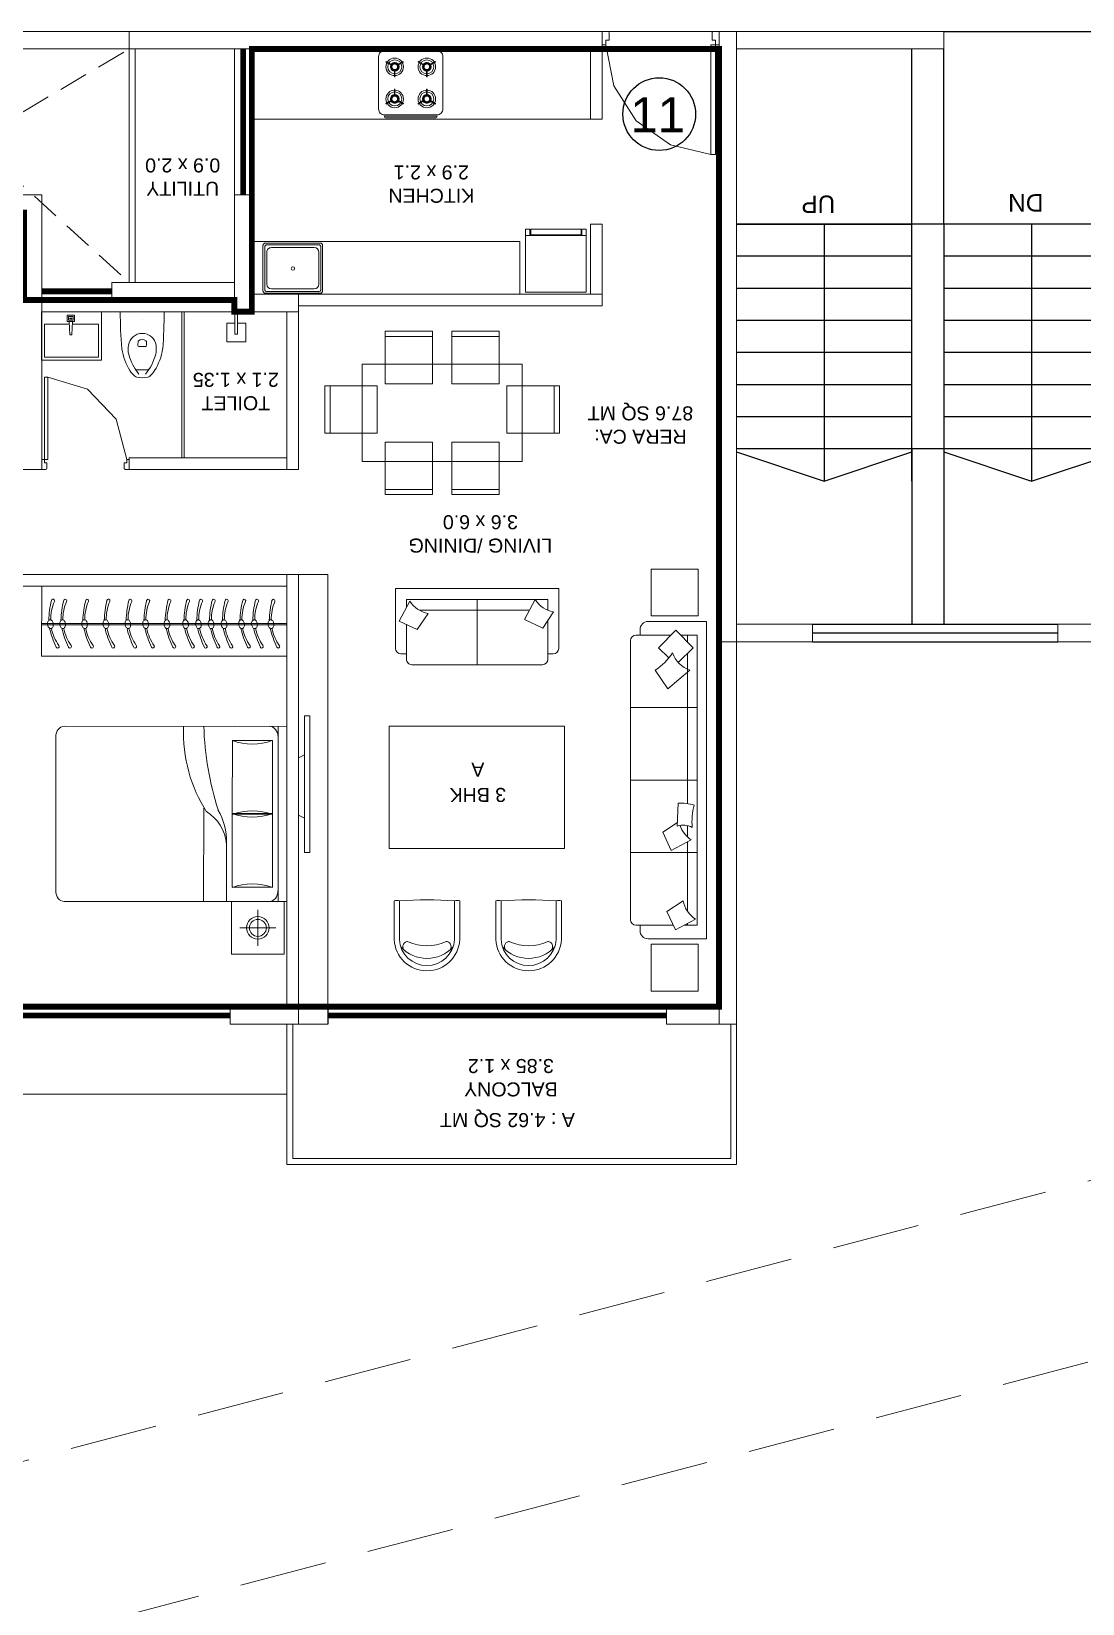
# Model space of a CAD drawing. Header units: inches. Extents: x 27644242 to 29005101, y -955243 to 216979.
# Drawn here: x 28714555 to 28723555, y -43094 to -29634 of the extents above; entities that cross this region are included whole.
import ezdxf

# ---------------------------------------------------------------- set-up
doc = ezdxf.new("R2010")
doc.units = ezdxf.units.IN
doc.header["$MEASUREMENT"] = 0
doc.set_wipeout_variables(frame=1)
for name, pattern in [('01-Xref Col Podium Lvl-1$0$HIDDEN', [0.375, 0.25, -0.125]), ('DASHED2', [0.375, 0.25, -0.125]), ('HIDDEN', [0.375, 0.25, -0.125])]:
    doc.linetypes.add(name, pattern=pattern)
doc.layers.get('Defpoints').update_dxf_attribs({"color": 8})
for name, color, linetype, lineweight in [('AHC-A-DUCT', 14, 'HIDDEN', 5), ('DOOR', 4, 'Continuous', 0), ('DOORS', 1, 'Continuous', 9), ('ELEVATION', 40, 'Continuous', 13), ('FURN', 250, 'Continuous', 0), ('RVA Site Boundary', 17, 'Continuous', 15), ('WALL', 7, 'Continuous', 20), ('WINDOW', 162, 'Continuous', 13)]:
    doc.layers.add(name, color=color, linetype=linetype, lineweight=lineweight)
for name, color, linetype in [('KPA Elevation Line 3', 252, 'Continuous'), ('KPA General Plan Line', 1, 'Continuous'), ('KPA Glass', 152, 'Continuous'), ('KPA Stair Line', 253, 'Continuous'), ('KPA Text', 7, 'Continuous'), ('text', 7, 'Continuous')]:
    doc.layers.add(name, color=color, linetype=linetype)
doc.styles.add('AMITS', font='arial.ttf')
doc.styles.get("Standard").update_dxf_attribs({"font": 'swiss.ttf'})

# ---------------------------------------------------------------- blocks, each defined once
blk = doc.blocks.new('A$C6E20521E-flatten-1')
at = {"layer": 'DOORS', "color": 251}
for p, q in [((30, 115), (30, 1054)), ((70, 1054), (30, 1054)), ((70, 115), (70, 1054)), ((30, 115), (0, 115)), ((0, 0), (0, 115)), ((0, 0), (1000, 0)), ((30, 75), (30, 115)), ((30, 115), (70, 115)), ((60, 75), (30, 75)), ((60, 15), (60, 75)), ((940, 15), (940, 75)), ((940, 75), (970, 75)), ((970, 75), (970, 115)), ((970, 115), (1000, 115)), ((1000, 0), (1000, 115)), ((45, 0), (0, 0)), ((955, 0), (1000, 0))]:
    blk.add_line(p, q, dxfattribs=at)
for points in [[(970, 115), (902, 465), (709, 765), (417, 972), (70, 1054)], [(45, 0), (52, 2), (58, 7), (60, 15)], [(940, 15), (944, 4), (955, 0)]]:
    blk.add_lwpolyline(points, dxfattribs=at)
blk = doc.blocks.new('A$C700F438C')
at = {"layer": 'FURN', "color": 8, "extrusion": (-6.65399e-08, 5.27913e-08, 1)}
for p, q in [((0.073, 1.5, 0), (1.83, 1.5, 0)), ((1.98, 1.5, 0), (1.53, 1.5, 0)), ((1.98, 1.5, 0), (1.53, 1.5, 0)), ((1.98, 1.5, 0), (1.53, 1.5, 0)), ((1.904, 1.5, 0), (1.904, 0, 0)), ((0, 0.091, 0), (0, 1.409, 0)), ((1.855, 1.378, 0), (1.512, 1.378, 0)), ((1.512, 1.378, 0), (1.512, 0.747, 0)), ((1.855, 0.747, 0), (1.855, 1.378, 0)), ((1.267, 0.799, 0), (1.267, 0, 0)), ((1.512, 0.122, 0), (1.512, 0.754, 0)), ((1.512, 0.754, 0), (1.855, 0.754, 0)), ((1.512, 0.747, 0), (1.855, 0.747, 0)), ((1.855, 0.754, 0), (1.855, 0.122, 0)), ((1.463, 0.503, 0), (1.463, 0, 0)), ((1.83, 0, 0), (0.074, 0, 0)), ((1.855, 0.122, 0), (1.512, 0.122, 0)), ((1.904, 0, 0), (1.98, 0, 0))]:
    blk.add_line(p, q, dxfattribs=at)
at = {"layer": 'FURN', "linetype": 'Continuous', "lineweight": 0, "extrusion": (-6.65399e-08, 5.27913e-08, 1)}
blk.add_line((1.83, 0, 0), (1.917, 0, 0), dxfattribs=at)
at = {"layer": 'FURN', "color": 8, "extrusion": (6.65399e-08, -5.27913e-08, -1)}
for centre, major_axis, ratio, start_param, end_param in [((0.073, 1.409, 0), (0, -0.0914, 0), 0.803207, 1.570796, 3.141593), ((1.959, 1.454, 0), (0, -1.077, 0), 0.803207, 0.880587, 1.613256), ((3.067, 1.603, 0), (0, -2.243, 0), 0.803207, 1.197175, 1.525138), ((1.83, 1.409, 0), (0, -0.0914, 0), 0.803207, 3.141593, 4.712389), ((1.683, 2.11, 0), (0, -0.762, 0), 0.803207, -0.283794, 0.283794), ((0.669, 0.085, 0), (-0.705, -0.615, 0), 0.604617, 2.952061, 3.536756), ((-0.032, 0.19, 0), (-1.467, -0.494, 0), 0.581007, 3.019706, 3.343381), ((1.684, 0.015, 0), (0, -0.762, 0), 0.803207, 2.857799, 3.425387), ((0.074, 0.091, 0), (0, -0.0914, 0), 0.803207, 0, 1.570796), ((1.83, 0.092, 0), (0, -0.0914, 0), 0.803207, -1.570796, 0)]:
    blk.add_ellipse(centre, major_axis=major_axis, ratio=ratio, start_param=start_param, end_param=end_param, dxfattribs=at)
at = {"layer": 'FURN', "color": 8, "extrusion": (-6.65399e-08, 5.27913e-08, 1)}
for centre, start_param, end_param in [((1.683, 1.485, 0), -0.283794, 0.283794), ((1.684, -0.61, 0), 2.857799, 3.425387)]:
    blk.add_ellipse(centre, major_axis=(0, -0.762, 0), ratio=0.803207, start_param=start_param, end_param=end_param, dxfattribs=at)
blk = doc.blocks.new('BEDROOM')
at = {"layer": 'FURN', "linetype": 'Continuous', "extrusion": (-5.00305e-08, -8.66553e-08, 1)}
for p, q in [((1066, 501, 0), (1066, 193, 0)), ((912, 347, 0), (1220, 347, 0))]:
    blk.add_line(p, q, dxfattribs=at)
at = {"layer": 'FURN', "ltscale": 500}
blk.add_line((1315, 122, 0), (1315, -1378, 0), dxfattribs=at)
at = {"layer": 'FURN', "ltscale": 0.05, "extrusion": (-5.00305e-08, -8.66553e-08, 1), "elevation": 0}
blk.add_lwpolyline([(1291, 122), (841, 122), (841, 572), (1291, 572)], close=True, dxfattribs=at)
at = {"layer": 'FURN', "linetype": 'Continuous', "extrusion": (-5.00305e-08, -8.66553e-08, 1)}
for radius in [97, 72.8]:
    blk.add_circle((1066, 347, 0), radius, dxfattribs=at)
at = {"layer": 'FURN', "extrusion": (-3.01072e-07, 1.30707e-07, 1), "xscale": -1000.000000000015, "yscale": 1000.000000000015, "zscale": 1000.000000000007, "rotation": 180.0236273616612}
blk.add_blockref('A$C700F438C', (-665, 121, 0), dxfattribs=at)
blk = doc.blocks.new('DNDNDNNDDN')
at = {"layer": 'FURN', "extrusion": (9.36485e-09, 6.40542e-09, 1)}
blk.add_line((172, 833, 0), (173, 233, 0), dxfattribs=at)
at = {"layer": 'FURN'}
for p, q in [((2273, 833, 0), (172, 833, 0)), ((2272, 833, 0), (2273, 233, 0)), ((2273, 564, 0), (173, 564, 0)), ((2273, 552, 0), (174, 552, 0)), ((2273, 233, 0), (173, 233, 0))]:
    blk.add_line(p, q, dxfattribs=at)
at = {"layer": 'FURN', "extrusion": (9.36485e-09, 6.40542e-09, 1)}
for points in [[(244, 520, 0.144333), (253, 521, 0.107177), (262, 529, 0.077818), (269, 540, 0.065016), (272, 555, 0.065016), (272, 570, 0.077818), (268, 583, 0.107177), (260, 592, 0.144333), (252, 595, 0.144333), (243, 594, 0.107177), (234, 586, 0.077818), (227, 575, 0.065016), (224, 560, 0.065016), (224, 545, 0.077818), (228, 533, 0.107177), (236, 523, 0.144333)], [(349, 520, 0.144333), (358, 521, 0.107177), (367, 529, 0.077818), (373, 540, 0.065016), (377, 555, 0.065016), (376, 570, 0.077818), (372, 583, 0.107177), (365, 592, 0.144333), (356, 595, 0.144333), (347, 594, 0.107177), (338, 586, 0.077818), (332, 575, 0.065016), (328, 560, 0.065016), (329, 545, 0.077818), (333, 533, 0.107177), (340, 523, 0.144333)], [(537, 520, 0.144333), (546, 522, 0.107177), (555, 529, 0.077818), (561, 540, 0.065016), (565, 555, 0.065016), (564, 570, 0.077818), (560, 583, 0.107177), (553, 592, 0.144333), (544, 596, 0.144333), (535, 594, 0.107177), (526, 586, 0.077818), (520, 575, 0.065016), (516, 560, 0.065016), (517, 545, 0.077818), (521, 533, 0.107177), (528, 523, 0.144333)], [(719, 520, 0.144333), (728, 522, 0.107177), (737, 529, 0.077818), (743, 540, 0.065016), (747, 555, 0.065016), (747, 571, 0.077818), (743, 583, 0.107177), (735, 592, 0.144333), (727, 596, 0.144333), (718, 594, 0.107177), (708, 586, 0.077818), (702, 575, 0.065016), (698, 560, 0.065016), (699, 545, 0.077818), (703, 533, 0.107177), (710, 523, 0.144333)], [(907, 520, 0.144333), (916, 522, 0.107177), (925, 529, 0.077818), (932, 540, 0.065016), (935, 555, 0.065016), (935, 571, 0.077818), (931, 583, 0.107177), (923, 592, 0.144333), (915, 596, 0.144333), (906, 594, 0.107177), (897, 586, 0.077818), (890, 575, 0.065016), (887, 560, 0.065016), (887, 545, 0.077818), (891, 533, 0.107177), (899, 523, 0.144333)], [(1059, 520, 0.144333), (1068, 522, 0.107177), (1078, 529, 0.077818), (1084, 541, 0.065016), (1087, 555, 0.065016), (1087, 571, 0.077818), (1083, 583, 0.107177), (1076, 592, 0.144333), (1067, 596, 0.144333), (1058, 594, 0.107177), (1049, 586, 0.077818), (1042, 575, 0.065016), (1039, 560, 0.065016), (1039, 545, 0.077818), (1043, 533, 0.107177), (1051, 524, 0.144333)], [(1242, 520, 0.144333), (1251, 522, 0.107177), (1260, 529, 0.077818), (1266, 541, 0.065016), (1270, 555, 0.065016), (1269, 571, 0.077818), (1265, 583, 0.107177), (1258, 592, 0.144333), (1249, 596, 0.144333), (1240, 594, 0.107177), (1231, 587, 0.077818), (1225, 575, 0.065016), (1221, 560, 0.065016), (1222, 545, 0.077818), (1226, 533, 0.107177), (1233, 524, 0.144333)], [(1401, 520, 0.144333), (1410, 522, 0.107177), (1419, 530, 0.077818), (1426, 541, 0.065016), (1429, 556, 0.065016), (1429, 571, 0.077818), (1425, 583, 0.107177), (1417, 592, 0.144333), (1409, 596, 0.144333), (1400, 594, 0.107177), (1390, 587, 0.077818), (1384, 575, 0.065016), (1381, 561, 0.065016), (1381, 545, 0.077818), (1385, 533, 0.107177), (1393, 524, 0.144333)], [(1512, 520, 0.144333), (1520, 522, 0.107177), (1530, 530, 0.077818), (1536, 541, 0.065016), (1540, 556, 0.065016), (1539, 571, 0.077818), (1535, 583, 0.107177), (1528, 592, 0.144333), (1519, 596, 0.144333), (1510, 594, 0.107177), (1501, 587, 0.077818), (1495, 575, 0.065016), (1491, 561, 0.065016), (1492, 545, 0.077818), (1496, 533, 0.107177), (1503, 524, 0.144333)], [(1620, 520, 0.144333), (1629, 522, 0.107177), (1639, 530, 0.077818), (1645, 541, 0.065016), (1648, 556, 0.065016), (1648, 571, 0.077818), (1644, 583, 0.107177), (1637, 593, 0.144333), (1628, 596, 0.144333), (1619, 594, 0.107177), (1610, 587, 0.077818), (1603, 576, 0.065016), (1600, 561, 0.065016), (1600, 545, 0.077818), (1604, 533, 0.107177), (1612, 524, 0.144333)], [(1731, 520, 0.144333), (1740, 522, 0.107177), (1749, 530, 0.077818), (1756, 541, 0.065016), (1759, 556, 0.065016), (1759, 571, 0.077818), (1755, 583, 0.107177), (1747, 593, 0.144333), (1739, 596, 0.144333), (1730, 594, 0.107177), (1720, 587, 0.077818), (1714, 576, 0.065016), (1711, 561, 0.065016), (1711, 545, 0.077818), (1715, 533, 0.107177), (1723, 524, 0.144333)], [(1881, 520, 0.144333), (1890, 522, 0.107177), (1899, 530, 0.077818), (1905, 541, 0.065016), (1909, 556, 0.065016), (1909, 571, 0.077818), (1905, 583, 0.107177), (1897, 593, 0.144333), (1889, 596, 0.144333), (1880, 594, 0.107177), (1870, 587, 0.077818), (1864, 576, 0.065016), (1860, 561, 0.065016), (1861, 545, 0.077818), (1865, 533, 0.107177), (1872, 524, 0.144333)], [(1991, 520, 0.144333), (2000, 522, 0.107177), (2010, 530, 0.077818), (2016, 541, 0.065016), (2020, 556, 0.065016), (2019, 571, 0.077818), (2015, 583, 0.107177), (2008, 593, 0.144333), (1999, 596, 0.144333), (1990, 594, 0.107177), (1981, 587, 0.077818), (1975, 576, 0.065016), (1971, 561, 0.065016), (1971, 545, 0.077818), (1975, 533, 0.107177), (1983, 524, 0.144333)], [(2132, 520, 0.144333), (2141, 522, 0.107177), (2151, 530, 0.077818), (2157, 541, 0.065016), (2160, 556, 0.065016), (2160, 571, 0.077818), (2156, 583, 0.107177), (2149, 593, 0.144333), (2140, 596, 0.144333), (2131, 594, 0.107177), (2122, 587, 0.077818), (2115, 576, 0.065016), (2112, 561, 0.065016), (2112, 545, 0.077818), (2116, 533, 0.107177), (2124, 524, 0.144333)]]:
    blk.add_lwpolyline(points, format="xyb", close=True, dxfattribs=at)
for points in [[(234, 525, 0.057952), (257, 354, 1.08017), (282, 363, -0.102886), (250, 520, -0.821198)], [(338, 525, 0.057952), (362, 354, 1.08017), (386, 363, -0.102886), (354, 520, -0.821198)], [(526, 525, 0.057952), (550, 354, 1.08017), (574, 363, -0.102886), (542, 520, -0.821198)], [(709, 525, 0.057952), (732, 354, 1.08017), (757, 363, -0.102886), (725, 520, -0.821198)], [(897, 525, 0.057952), (920, 355, 1.08017), (945, 363, -0.102886), (913, 521, -0.821198)], [(1049, 525, 0.057952), (1072, 355, 1.08017), (1097, 363, -0.102886), (1065, 521, -0.821198)], [(1231, 525, 0.057952), (1254, 355, 1.08017), (1279, 363, -0.102886), (1247, 521, -0.821198)], [(1391, 525, 0.057952), (1414, 355, 1.08017), (1439, 363, -0.102886), (1407, 521, -0.821198)], [(1501, 525, 0.057952), (1524, 355, 1.08017), (1549, 363, -0.102886), (1517, 521, -0.821198)], [(1610, 525, 0.057952), (1633, 355, 1.08017), (1658, 363, -0.102886), (1626, 521, -0.821198)], [(1721, 526, 0.057952), (1744, 355, 1.08017), (1769, 363, -0.102886), (1737, 521, -0.821198)], [(1871, 525, 0.057952), (1894, 355, 1.08017), (1919, 363, -0.102886), (1887, 521, -0.821198)], [(1981, 526, 0.057952), (2004, 355, 1.08017), (2029, 363, -0.102886), (1997, 521, -0.821198)], [(2122, 525, 0.057952), (2145, 355, 1.08017), (2170, 363, -0.102886), (2138, 521, -0.821198)]]:
    blk.add_lwpolyline(points, format="xyb", dxfattribs=at)
for centre, radius, start, end in [((967, 426, 0), 745, 153.8497, 167.1166), ((644, 515, 0), 395, 145.0214, 168.5184), ((310, 749, 0), 13.2, 325.0212, 153.8495), ((1072, 426, 0), 745, 153.8497, 167.1166), ((749, 515, 0), 395, 145.0214, 168.5184), ((415, 749, 0), 13.2, 325.0212, 153.8495), ((1260, 426, 0), 745, 153.8497, 167.1166), ((937, 515, 0), 395, 145.0214, 168.5184), ((603, 749, 0), 13.2, 325.0212, 153.8495), ((1442, 426, 0), 745, 153.8497, 167.1166), ((1119, 515, 0), 395, 145.0214, 168.5184), ((785, 749, 0), 13.2, 325.0212, 153.8495), ((1630, 427, 0), 745, 153.8497, 167.1166), ((1307, 515, 0), 395, 145.0214, 168.5184), ((973, 749, 0), 13.2, 325.0212, 153.8495), ((1783, 427, 0), 745, 153.8497, 167.1166), ((1460, 516, 0), 395, 145.0214, 168.5184), ((1125, 749, 0), 13.2, 325.0212, 153.8495), ((1965, 427, 0), 745, 153.8497, 167.1166), ((1642, 516, 0), 395, 145.0214, 168.5184), ((1308, 749, 0), 13.2, 325.0212, 153.8495), ((2124, 427, 0), 745, 153.8497, 167.1166), ((1801, 516, 0), 395, 145.0214, 168.5184), ((1467, 749, 0), 13.2, 325.0212, 153.8495), ((2235, 427, 0), 745, 153.8497, 167.1166), ((1912, 516, 0), 395, 145.0214, 168.5184), ((1578, 749, 0), 13.2, 325.0212, 153.8495), ((2344, 427, 0), 745, 153.8497, 167.1166), ((2020, 516, 0), 395, 145.0214, 168.5184), ((1686, 750, 0), 13.2, 325.0212, 153.8495), ((2454, 427, 0), 745, 153.8497, 167.1166), ((2131, 516, 0), 395, 145.0214, 168.5184), ((1797, 750, 0), 13.2, 325.0212, 153.8495), ((2604, 427, 0), 745, 153.8497, 167.1166), ((2281, 516, 0), 395, 145.0214, 168.5184), ((1947, 750, 0), 13.2, 325.0212, 153.8495), ((2715, 427, 0), 745, 153.8497, 167.1166), ((2392, 516, 0), 395, 145.0214, 168.5184), ((2057, 750, 0), 13.2, 325.0212, 153.8495), ((2856, 427, 0), 745, 153.8497, 167.1166), ((2532, 516, 0), 395, 145.0214, 168.5184), ((2198, 750, 0), 13.2, 325.0212, 153.8495)]:
    blk.add_arc(centre, radius, start, end, dxfattribs=at)
blk = doc.blocks.new('KITCHEN')
at = {"layer": 'FURN'}
for p, q in [((-135610, 231799, 0), (-135610, 232190, 0)), ((-135120, 232209, 0), (-135591, 232209, 0)), ((-135134, 232195, 0), (-135577, 232195, 0)), ((-135100, 231799, 0), (-135100, 232190, 0)), ((-135596, 231813, 0), (-135596, 232176, 0)), ((-135578, 231857, 0), (-135578, 232132, 0)), ((-135172, 232171, 0), (-135539, 232171, 0)), ((-135133, 232132, 0), (-135133, 231857, 0)), ((-135115, 231813, 0), (-135115, 232176, 0)), ((-135134, 231794, 0), (-135577, 231794, 0)), ((-135172, 231818, 0), (-135539, 231818, 0)), ((-135120, 231779, 0), (-135591, 231779, 0))]:
    blk.add_line(p, q, dxfattribs=at)
blk.add_circle((-135356, 231997, 0), 14.6, dxfattribs=at)
for centre, radius, start, end in [((-135591, 232190, 0), 19.4, 89.9999, 179.9999), ((-135577, 232176, 0), 19.4, 89.9999, 179.9999), ((-135134, 232176, 0), 19.4, 359.9999, 89.9999), ((-135120, 232190, 0), 19.4, 359.9999, 89.9999), ((-135539, 232132, 0), 38.9, 89.9999, 179.9999), ((-135172, 232132, 0), 38.9, 359.9999, 89.9999), ((-135591, 231799, 0), 19.4, 180.0001, 270.0001), ((-135577, 231813, 0), 19.4, 180.0001, 270.0001), ((-135539, 231857, 0), 38.9, 179.9999, 269.9999), ((-135172, 231857, 0), 38.9, 269.9999, 359.9999), ((-135134, 231813, 0), 19.4, 270.0001, 0.0001), ((-135120, 231799, 0), 19.4, 270.0001, 0.0001)]:
    blk.add_arc(centre, radius, start, end, dxfattribs=at)
blk = doc.blocks.new('FRDG')
at = {"layer": 'FURN', "color": 8, "lineweight": 0, "extrusion": (3.3432e-08, -6.87431e-09, 1), "elevation": 0}
for points in [[(9345.998, -728.492), (9346.508, -728.492), (9346.508, -727.946), (9345.998, -727.946)], [(9346.508, -727.946), (9346.566, -727.946), (9346.566, -727.986), (9346.508, -727.986)], [(9346.514, -727.992), (9346.566, -727.992), (9346.566, -728.444), (9346.514, -728.444)], [(9346.508, -728.452), (9346.566, -728.452), (9346.566, -728.492), (9346.508, -728.492)]]:
    blk.add_lwpolyline(points, close=True, dxfattribs=at)
blk = doc.blocks.new('hob')
at = {"layer": 'FURN', "extrusion": (2e-16, 7.34249e-08, 1)}
for p, q in [((-747640, 890447), (-747613, 890399)), ((-747636, 890449), (-747608, 890402)), ((-747280, 890449), (-747308, 890402)), ((-747276, 890447), (-747303, 890399)), ((-747640, 890302), (-747613, 890350)), ((-747636, 890300), (-747608, 890347)), ((-747510, 890377), (-747566, 890377)), ((-747510, 890372), (-747566, 890372)), ((-747405, 890377), (-747350, 890377)), ((-747405, 890372), (-747350, 890372)), ((-747280, 890300), (-747308, 890347)), ((-747276, 890302), (-747303, 890350)), ((-747640, 890172), (-747613, 890124)), ((-747636, 890174), (-747608, 890127)), ((-747280, 890174), (-747308, 890127)), ((-747276, 890172), (-747303, 890124)), ((-747640, 890027), (-747613, 890075)), ((-747636, 890025), (-747608, 890072)), ((-747510, 890102), (-747566, 890102)), ((-747510, 890097), (-747566, 890097)), ((-747405, 890102), (-747350, 890102)), ((-747405, 890097), (-747350, 890097)), ((-747280, 890025), (-747308, 890072)), ((-747276, 890027), (-747303, 890075))]:
    blk.add_line(p, q, dxfattribs=at)
at = {"layer": 'FURN', "extrusion": (2e-16, 7.34249e-08, 1), "elevation": 0}
for points in [[(-747233, 889962), (-747683, 889962, -0.414214), (-747733, 890012), (-747733, 890462, -0.414214), (-747683, 890512), (-747233, 890512, -0.414214), (-747183, 890462), (-747183, 890012, -0.414214)], [(-747173, 890462, -0.414214), (-747158, 890447), (-747158, 890027, -0.414214), (-747173, 890012), (-747173, 890027)]]:
    blk.add_lwpolyline(points, format="xyb", close=True, dxfattribs=at)
at = {"layer": 'FURN', "extrusion": (2e-16, 7.34249e-08, 1), "const_width": 20, "elevation": 0}
for points in [[(-747625, 890375, 1), (-747565, 890375, 1)], [(-747290, 890375, 1), (-747350, 890375, 1)], [(-747625, 890100, -1), (-747565, 890100, -1)], [(-747290, 890100, 1), (-747350, 890100, 1)]]:
    blk.add_lwpolyline(points, format="xyb", close=True, dxfattribs=at)
at = {"layer": 'FURN', "extrusion": (2e-16, 7.34249e-08, 1)}
for centre, radius in [((-747595, 890375, 0), 75), ((-747595, 890375, 0), 60), ((-747595, 890375, 0), 37.5), ((-747320, 890375, 0), 75), ((-747320, 890375, 0), 60), ((-747320, 890375, 0), 37.5), ((-747595, 890100, 0), 75), ((-747595, 890100, 0), 60), ((-747595, 890100, 0), 37.5), ((-747320, 890100, 0), 75), ((-747320, 890100, 0), 60), ((-747320, 890100, 0), 37.5)]:
    blk.add_circle(centre, radius, dxfattribs=at)
for centre, start, end in [((-747595, 890375, 0), 118.3146, 121.6854), ((-747320, 890375, 0), 58.3146, 61.6854), ((-747320, 890375, 0), 58.3146, 61.6854), ((-747595, 890375, 0), 238.3146, 241.6854), ((-747595, 890375, 0), 358.3146, 1.6854), ((-747320, 890375, 0), 178.3146, 181.6854), ((-747320, 890375, 0), 298.3146, 301.6854), ((-747595, 890100, 0), 118.3146, 121.6854), ((-747320, 890100, 0), 58.3146, 61.6854), ((-747320, 890100, 0), 58.3146, 61.6854), ((-747595, 890100, 0), 238.3146, 241.6854), ((-747595, 890100, 0), 358.3146, 1.6854), ((-747320, 890100, 0), 178.3146, 181.6854), ((-747320, 890100, 0), 298.3146, 301.6854)]:
    blk.add_arc(centre, 85, start, end, dxfattribs=at)
blk = doc.blocks.new('DINING TBALE')
at = {"layer": 'FURN'}
for p, q in [((552, 1665, 0), (552, 1710, 0)), ((552, 1710, 0), (957, 1710, 0)), ((552, 1665, 0), (552, 1710, 0)), ((957, 1665, 0), (552, 1665, 0)), ((552, 1665, 0), (552, 1260, 0)), ((957, 1665, 0), (552, 1665, 0)), ((957, 1710, 0), (957, 1665, 0)), ((957, 1260, 0), (957, 1665, 0)), ((1123, 1710, 0), (1123, 1665, 0)), ((1528, 1710, 0), (1123, 1710, 0)), ((1123, 1260, 0), (1123, 1665, 0)), ((1123, 1665, 0), (1528, 1665, 0)), ((1123, 1665, 0), (1528, 1665, 0)), ((1528, 1665, 0), (1528, 1710, 0)), ((1528, 1665, 0), (1528, 1710, 0)), ((1528, 1665, 0), (1528, 1260, 0)), ((1726, 1426, 0), (354, 1426, 0)), ((354, 1426, 0), (354, 594, 0)), ((1726, 1426, 0), (1726, 594, 0)), ((552, 1260, 0), (957, 1260, 0)), ((1528, 1260, 0), (1123, 1260, 0)), ((35, 1184, 0), (80, 1184, 0)), ((35, 779, 0), (35, 1184, 0)), ((485, 1184, 0), (80, 1184, 0)), ((80, 1184, 0), (80, 779, 0)), ((80, 1184, 0), (80, 779, 0)), ((485, 779, 0), (485, 1184, 0)), ((1595, 1184, 0), (2000, 1184, 0)), ((1595, 779, 0), (1595, 1184, 0)), ((2045, 1184, 0), (2000, 1184, 0)), ((2000, 1184, 0), (2000, 779, 0)), ((2000, 1184, 0), (2000, 779, 0)), ((2045, 779, 0), (2045, 1184, 0)), ((80, 779, 0), (35, 779, 0)), ((80, 779, 0), (35, 779, 0)), ((80, 779, 0), (485, 779, 0)), ((552, 761, 0), (957, 761, 0)), ((552, 761, 0), (552, 356, 0)), ((957, 761, 0), (957, 356, 0)), ((1123, 761, 0), (1123, 356, 0)), ((1528, 761, 0), (1123, 761, 0)), ((1528, 761, 0), (1528, 356, 0)), ((2000, 779, 0), (1595, 779, 0)), ((2000, 779, 0), (2045, 779, 0)), ((2000, 779, 0), (2045, 779, 0)), ((354, 594, 0), (1726, 594, 0)), ((552, 356, 0), (552, 311, 0)), ((552, 356, 0), (552, 311, 0)), ((957, 356, 0), (552, 356, 0)), ((957, 356, 0), (552, 356, 0)), ((552, 311, 0), (957, 311, 0)), ((957, 311, 0), (957, 356, 0)), ((1123, 311, 0), (1123, 356, 0)), ((1123, 356, 0), (1528, 356, 0)), ((1123, 356, 0), (1528, 356, 0)), ((1528, 311, 0), (1123, 311, 0)), ((1528, 356, 0), (1528, 311, 0)), ((1528, 356, 0), (1528, 311, 0))]:
    blk.add_line(p, q, dxfattribs=at)
blk = doc.blocks.new('sofa-12')
at = {"color": 0, "linetype": 'ByBlock'}
for p, q in [((0.075, 0.612), (0.125, 0.612)), ((0.125, 0.612), (0.125, 0.65)), ((0.125, 0.612), (0.125, 0.327)), ((0.175, 0.7), (2.742, 0.7)), ((0.792, 0.7), (0.792, 0.087)), ((1.458, 0.7), (1.458, 0.087)), ((2.125, 0.7), (2.125, 0.087)), ((2.792, 0.65), (2.792, 0.612)), ((2.792, 0.612), (2.842, 0.612)), ((2.792, 0.306), (2.792, 0.612)), ((0, 0), (0, 0.537)), ((0.241, 0.442), (0.081, 0.283)), ((0.335, 0.347), (0.241, 0.442)), ((0.618, 0.356), (0.447, 0.473)), ((2.917, 0.537), (2.917, 0)), ((0.447, 0.154), (0.618, 0.356)), ((1.849, 0.268), (1.937, 0.402)), ((1.937, 0.402), (2.105, 0.325)), ((2.105, 0.325), (2.006, 0.141)), ((2.568, 0.214), (2.667, 0.364)), ((2.667, 0.364), (2.834, 0.286)), ((0.081, 0.283), (0.241, 0.124)), ((0.125, 0.24), (0.125, 0.087)), ((0.19, 0.175), (0.125, 0.175)), ((0.241, 0.124), (0.378, 0.261)), ((1.674, 0.175), (0.291, 0.175)), ((1.671, 0.261), (1.882, 0.27)), ((1.98, 0.175), (1.877, 0.175)), ((2.665, 0.175), (2.024, 0.175)), ((2.834, 0.286), (2.736, 0.102)), ((2.792, 0.175), (2.775, 0.175)), ((2.792, 0.087), (2.792, 0.206)), ((2.917, 0), (0, 0)), ((0.125, 0.087), (2.792, 0.087))]:
    blk.add_line(p, q, dxfattribs=at)
for centre, radius, start, end in [((0.075, 0.537), 0.075, 90, 180), ((0.175, 0.65), 0.05, 90, 180), ((2.742, 0.65), 0.05, 0, 90), ((2.842, 0.537), 0.075, 0, 90), ((0.025, 0.736), 0.497, 301.9301, 328.0699), ((0.211, 0.077), 0.248, 18.0785, 71.9215), ((2.044, 0.231), 0.374, 175.4155, 198.0697), ((2.038, 0.215), 0.166, 160.8325, 209.9235), ((1.796, 0.008), 0.249, 32.3301, 71.5057), ((2.526, -0.031), 0.249, 32.3301, 80.157), ((1.845, -0.512), 0.646, 85.599, 104.0402)]:
    blk.add_arc(centre, radius, start, end, dxfattribs=at)
blk = doc.blocks.new('sofa-14')
at = {"color": 0, "linetype": 'ByBlock'}
for p, q in [((0.1, 0.6), (0.05, 0.6)), ((0.1, 0.65), (0.1, 0.292)), ((1.35, 0.7), (0.15, 0.7)), ((0.75, 0.1), (0.75, 0.7)), ((1.4, 0.332), (1.4, 0.65)), ((1.45, 0.6), (1.4, 0.6)), ((0, 0.55), (0, 0)), ((1.5, 0), (1.5, 0.55)), ((0.049, 0.214), (0.147, 0.364)), ((0.147, 0.364), (0.315, 0.286)), ((1.201, 0.228), (1.3, 0.378)), ((1.3, 0.378), (1.468, 0.301)), ((1.468, 0.301), (1.369, 0.116)), ((0.1, 0.199), (0.1, 0.1)), ((0.315, 0.286), (0.216, 0.102)), ((0.268, 0.2), (1.28, 0.2)), ((1.4, 0.1), (1.4, 0.174)), ((0, 0), (1.5, 0)), ((0.1, 0.1), (1.4, 0.1))]:
    blk.add_line(p, q, dxfattribs=at)
for centre, radius, start, end in [((0.05, 0.55), 0.05, 90, 180), ((0.15, 0.65), 0.05, 90, 180), ((1.35, 0.65), 0.05, 360, 90), ((1.45, 0.55), 0.05, 0, 90), ((0.006, -0.031), 0.249, 32.3301, 80.157), ((1.159, -0.017), 0.249, 32.3301, 80.157)]:
    blk.add_arc(centre, radius, start, end, dxfattribs=at)
blk = doc.blocks.new('TVVVV')
at = {"layer": 'FURN', "ltscale": 1000, "elevation": 0}
blk.add_lwpolyline([(-130, 740), (-82, 740), (-82, -429), (-130, -429)], close=True, dxfattribs=at)
for points in [[(-130, 447), (-179, 422)], [(-130, -96), (-179, -71)]]:
    blk.add_lwpolyline(points, dxfattribs=at)
blk = doc.blocks.new('cha-1')
at = {"color": 0, "linetype": 'ByBlock'}
for points in [[(375, 10), (375, 453, 0.950858), (-375, 453), (-375, 10)], [(315, 11), (315, 452, 0.946504), (-315, 452), (-315, 11)]]:
    blk.add_lwpolyline(points, format="xyb", dxfattribs=at)
for centre, radius, start, end in [((0, 263), 405, 42.4573, 137.5427), ((-217, 533), 58.2, 126.2045, 258.1486), ((217, 533), 58.2, 281.8514, 53.7955), ((-224, 501), 25, 258.1486, 294.8492), ((0, 17), 508, 65.1508, 114.8492), ((224, 501), 25, 245.1508, 281.8514), ((-347, 125), 118, 256.2867, 285.6904), ((0, 4466), 4466, 265.9551, 274.0449), ((347, 125), 118, 254.3096, 283.7133)]:
    blk.add_arc(centre, radius, start, end, dxfattribs=at)
blk = doc.blocks.new('A$C3C731254-flat-1')
at = {"layer": 'FURN'}
for p, q in [((-77430, -2820), (-77431, -2802)), ((-77430, -2802), (-77318, -2797)), ((-77430, -2820), (-77318, -2825))]:
    blk.add_line(p, q, dxfattribs=at)
for points in [[(-77233, -3061), (-77648, -3061), (-77648, -2547), (-77233, -2547)], [(-77263, -2843), (-77263, -2778), (-77318, -2778), (-77318, -2843)], [(-77275, -2831), (-77275, -2791), (-77306, -2791), (-77306, -2831)], [(-77287, -2819), (-77287, -2803), (-77293, -2803), (-77293, -2819)]]:
    blk.add_lwpolyline(points, close=True, dxfattribs=at)
blk.add_lwpolyline([(-77339, -2824), (-77339, -3036), (-77623, -3036), (-77623, -2572), (-77339, -2572), (-77339, -2798)], dxfattribs=at)
blk = doc.blocks.new('A$C3D5F2F58')
at = {"color": 0, "linetype": 'ByBlock'}
blk.add_wipeout([(188, 0), (-188, 0), (-185, -125), (-183, -194), (-179, -263), (-176, -302), (-170, -349), (-151, -415), (-144, -433), (-131, -459), (-112, -495), (-106, -504), (-86, -530), (-72, -545), (-64, -553), (-56, -558), (-41, -562), (-23, -564), (3, -565), (30, -563), (47, -561), (56, -558), (74, -543), (101, -511), (135, -451), (158, -392), (171, -340), (179, -260), (185, -136), (187, -46)], dxfattribs=at)
for p, q in [((-188, 0), (188, 0)), ((0, -63), (0, -63)), ((-38, -282), (-36, -255)), ((36, -255), (38, -282)), ((-24, -298), (24, -298)), ((-43, -497), (43, -497))]:
    blk.add_line(p, q, dxfattribs=at)
at = {"color": 0, "linetype": 'ByBlock', "extrusion": (0, 0, -1)}
for centre, major_axis, ratio, start_param, end_param in [((3903, 5), (4088, 164), 0.940247, 3.100232, 3.182953), ((-3903, 5), (-4088, 164), 0.940247, 3.100232, 3.182953), ((0, -305), (84.4, 84.4), 1, 4.07333, 6.922251), ((-27, -256), (6.03, 6.03), 1, 4.01894, 4.852375), ((0, -292), (-38.2, 38.2), 1, 0.139988, 1.430816), ((27, -256), (6.03, 6.03), 1, -0.139979, 0.693472), ((276, -258), (321, 321), 1, 3.353441, 3.79389), ((87, -319), (147, 147), 1, 3.705861, 4.079165), ((326, -246), (-323, 323), 1, 4.816657, 5.23508), ((-24, -284), (10, 10), 1, 2.356198, 4.018929), ((24, -284), (-10, 10), 1, 2.264265, 3.926995), ((-326, -246), (-323, 323), 1, 2.618909, 3.037332), ((-276, -258), (-321, 321), 1, 2.489302, 2.929752), ((-87, -319), (-147, 147), 1, 2.204028, 2.577331), ((119, -350), (193, 193), 1, 3.092098, 3.328462), ((-43, -474), (16.1, 16.1), 1, 2.356198, 3.387836), ((43, -474), (16.1, 16.1), 1, 1.324559, 2.356198), ((-119, -350), (193, 193), 1, 1.383935, 1.620298), ((-41, -527), (24.1, 24.1), 1, 2.528301, 3.092099), ((0, -292), (-193, 193), 1, 3.75489, 4.099099), ((41, -527), (24.1, 24.1), 1, 1.620298, 2.184095)]:
    blk.add_ellipse(centre, major_axis=major_axis, ratio=ratio, start_param=start_param, end_param=end_param, dxfattribs=at)
blk = doc.blocks.new('A$C3E645E75')
at = {"extrusion": (0, 0, -1), "zscale": -0.9999999999999998, "rotation": 179.9999999999989}
blk.add_blockref('A$C3D5F2F58', (0, 0), dxfattribs=at)
blk = doc.blocks.new('A$C3A956F37-flat-1')
at = {"layer": 'FURN'}
blk.add_line((-168, 90), (0, 90), dxfattribs=at)
for points in [[(-97, 67), (-97, 0), (-259, 0), (-259, 161), (-97, 161), (-97, 90)], [(0, 67), (-191, 67), (-191, 90), (-168, 90)]]:
    blk.add_lwpolyline(points, dxfattribs=at)
blk = doc.blocks.new('A$C65A37FE3-flatten-3')
at = {"layer": 'DOOR', "color": 252, "true_color": 0x939598}
for p, q in [((0, -34), (0, 0)), ((0, 0), (86, 0)), ((11, -45), (56, -45)), ((56, -45), (56, -23)), ((56, -23), (86, -23)), ((86, -23), (86, 0)), ((86, -23), (86, -53)), ((86, -23), (791, -23)), ((86, -53), (791, -53)), ((791, -53), (791, -23)), ((0, -716), (0, -750)), ((0, -750), (86, -750)), ((11, -705), (56, -705)), ((56, -705), (56, -728)), ((56, -728), (86, -728)), ((86, -728), (86, -750))]:
    blk.add_line(p, q, dxfattribs=at)
for points in [[(0, -34), (3, -42), (11, -45)], [(86, -728), (430, -638), (687, -392), (791, -53)], [(11, -705), (6, -707), (2, -711), (0, -716)]]:
    blk.add_lwpolyline(points, dxfattribs=at)
blk = doc.blocks.new('HDHDHDHDHDHDH')
at = {"ltscale": 500}
for p, q in [((27611330, -54214), (27611330, -54314)), ((27610430, -56564), (27610280, -56564))]:
    blk.add_line(p, q, dxfattribs=at)
at = {"layer": 'Defpoints', "ltscale": 500}
blk.add_lwpolyline([(27606280, -57814, 50, 50, 0), (27610280, -57814, 50, 50, 0), (27610280, -55564, 50, 50, 0), (27610430, -55564, 50, 50, 0), (27610430, -55664, 50, 50, 0), (27612230, -55664, 50, 50, 0), (27612230, -56414, 50, 50, 0), (27613680, -56414, 50, 50, 0), (27613680, -57814, 50, 50, 0), (27617880, -57814, 50, 50, 0), (27617880, -54814, 50, 50, 0), (27617080, -54814, 50, 50, 0), (27617080, -53214, 50, 50, 0), (27617880, -53214, 50, 50, 0), (27617880, -49614, 50, 50, 0), (27613580, -49614, 50, 50, 0), (27613580, -49614, 50, 50, 0), (27609880, -49614, 50, 50, 0), (27609880, -49614, 50, 50, 0), (27606280, -49614, 50, 50, 0), (27606280, -57814, 50, 50, 0)], format="xyseb", dxfattribs=at)
at = {"layer": 'ELEVATION', "ltscale": 500}
for p, q in [((27609980, -48264), (27606130, -48264)), ((27606130, -48264), (27606130, -49464)), ((27609930, -48314), (27606180, -48314)), ((27606180, -48314), (27606180, -49464)), ((27609930, -49464), (27609930, -48314)), ((27609980, -49464), (27609980, -48264))]:
    blk.add_line(p, q, dxfattribs=at)
blk.add_lwpolyline([(27610430, -55814), (27611330, -55814), (27611330, -57814), (27610430, -57814)], close=True, dxfattribs=at)
blk.add_lwpolyline([(27611280, -55814), (27611280, -57814), (27610480, -57814), (27610430, -57814)], dxfattribs=at)
at = {"layer": 'FURN', "ltscale": 500}
for p, q in [((27610860, -55564), (27610860, -54314)), ((27610880, -55564), (27610880, -54314)), ((27607985, -56164), (27607985, -55714)), ((27610280, -56164), (27607985, -56164)), ((27610280, -57214), (27607380, -57214))]:
    blk.add_line(p, q, dxfattribs=at)
blk.add_lwpolyline([(27609880, -49614), (27609630, -49614), (27609630, -53314), (27609880, -53314)], close=True, dxfattribs=at)
at = {"layer": 'FURN', "ltscale": 500, "elevation": 0}
for points in [[(27606460, -49748), (27606460, -50148), (27606860, -50148), (27606860, -49748)], [(27606460, -53360), (27606460, -52960), (27606860, -52960), (27606860, -53360)]]:
    blk.add_lwpolyline(points, close=True, dxfattribs=at)
at = {"layer": 'FURN', "ltscale": 1000}
blk.add_lwpolyline([(27609104, -52017), (27609104, -50967), (27607604, -50967), (27607604, -52017)], close=True, dxfattribs=at)
at = {"layer": 'KPA Stair Line', "ltscale": 500}
blk.add_line((27609630, -49614), (27609630, -49464), dxfattribs=at)
at = {"layer": 'WALL'}
for p, q in [((27606130, -49464), (27606730, -49464)), ((27606130, -57964), (27606130, -49464)), ((27606280, -49464), (27606280, -57964)), ((27609630, -49464), (27609880, -49464)), ((27609880, -49464), (27609880, -53314)), ((27610467, -49464), (27609880, -49464)), ((27610467, -49614), (27610467, -49464)), ((27606280, -49614), (27606730, -49614)), ((27609630, -49614), (27609880, -49614)), ((27610467, -49614), (27609980, -49614)), ((27609980, -53314), (27609980, -49614)), ((27609880, -54214), (27609880, -55714))]:
    blk.add_line(p, q, dxfattribs=at)
at = {"layer": 'WALL', "ltscale": 500}
for p, q in [((27606730, -49614), (27606730, -49464)), ((27609880, -54214), (27610030, -54214)), ((27609980, -54214), (27609980, -55564)), ((27611330, -54214), (27610030, -54214)), ((27612080, -56564), (27612080, -54214)), ((27612080, -54214), (27613680, -54214)), ((27611330, -54314), (27609980, -54314)), ((27609880, -55564), (27610430, -55564)), ((27610430, -56564), (27610430, -55564)), ((27607280, -55714), (27609880, -55714)), ((27607280, -56314), (27607280, -55714)), ((27607380, -56314), (27607380, -55714)), ((27609880, -55714), (27610280, -55714)), ((27610280, -56564), (27610280, -55714)), ((27610430, -55664), (27611480, -55664)), ((27611480, -55814), (27611480, -55664)), ((27610430, -55814), (27611480, -55814)), ((27607380, -56314), (27607280, -56314)), ((27610430, -56564), (27610280, -56564)), ((27612605, -56564), (27612080, -56564)), ((27607280, -57964), (27607280, -57214)), ((27607380, -57214), (27607280, -57214)), ((27607380, -57814), (27607380, -57214)), ((27607280, -57964), (27607280, -57814)), ((27606130, -57964), (27606280, -57964)), ((27610280, -57964), (27610430, -57964))]:
    blk.add_line(p, q, dxfattribs=at)
for points in [[(27609980, -53214), (27612680, -53214), (27612680, -53314), (27609880, -53314)], [(27607280, -55614), (27609880, -55614)], [(27607280, -55714), (27607280, -55614)], [(27607380, -57814), (27611330, -57814), (27611330, -57964), (27607280, -57964)]]:
    blk.add_lwpolyline(points, dxfattribs=at)
at = {"layer": 'WINDOW', "ltscale": 500, "const_width": 50}
for points in [[(27606730, -49539), (27609630, -49539)], [(27610467, -49539), (27613067, -49539)], [(27611480, -55739), (27612080, -55739)], [(27610355, -57814), (27610355, -56564)]]:
    blk.add_lwpolyline(points, dxfattribs=at)
at = {"xscale": -1, "rotation": 89.99999999999999}
for name, p in [('A$C3C731254-flat-1', (27609020, -132797)), ('A$C3A956F37-flat-1', (27610494, -55564))]:
    blk.add_blockref(name, p, dxfattribs=at)
at = {"layer": 'FURN', "ltscale": 500, "xscale": -1}
blk.add_blockref('BEDROOM', (27611295, -50636, 0), dxfattribs=at)
at = {"layer": 'FURN', "ltscale": 1000, "xscale": -931.2742623500526, "yscale": 931.2742623500526, "zscale": 931.2742623500526, "rotation": 270}
blk.add_blockref('sofa-12', (27606387, -52912), dxfattribs=at)
at = {"layer": 'FURN', "ltscale": 1000, "xscale": -1}
for name, p in [('TVVVV', (27609701, -51675, 0)), ('DNDNDNNDDN', (27612253, -53447, 0))]:
    blk.add_blockref(name, p, dxfattribs=at)
at = {"layer": 'FURN', "ltscale": 1000, "xscale": 931.2742623500526, "yscale": 931.2742623500526, "zscale": 931.2742623500526}
blk.add_blockref('sofa-14', (27607653, -53194), dxfattribs=at)
at = {"layer": 'FURN', "ltscale": 1000}
blk.add_blockref('DINING TBALE', (27607611, -55708, 0), dxfattribs=at)
at = {"layer": 'FURN'}
blk.add_blockref('KITCHEN', (27745285, -287931, 0), dxfattribs=at)
at = {"layer": 'FURN', "extrusion": (6.40542e-09, 9.36485e-09, 1), "xscale": -950.0000000000178, "yscale": 950.0000000000115, "zscale": 950.0000000000107, "rotation": 89.97491652646733}
blk.add_blockref('FRDG', (26919757, 8823269, 0), dxfattribs=at)
at = {"layer": 'FURN', "rotation": 90.0000000000088}
blk.add_blockref('hob', (28499157, 689934, 0), dxfattribs=at)
at = {"layer": 'WALL', "ltscale": 500}
blk.add_blockref('A$C6E20521E-flatten-1', (27606280, -57964), dxfattribs=at)
at = {"layer": 'text', "ltscale": 100, "char_height": 120, "width": 1715.23, "attachment_point": 3, "style": 'AMITS'}
for s, insert in [('\\pxqc;A : 4.62 SQ MT', (27608950, -48583)), ('\\pxqc;BALCONY\\P3.85 x 1.2', (27608920, -48846)), ('\\pxqc;LIVING /DINING\\P3.6 x 6.0', (27609181, -53502)), ('\\pxqc;RERA CA: \\P87.6 SQ MT', (27607811, -54434)), ('\\pxqc;TOILET\\P2.1 x 1.35', (27611275, -54721)), ('\\pxqc;KITCHEN\\P2.9 x 2.1', (27609601, -56497)), ('\\pxqc;UTILITY\\P0.9 x 2.0', (27611730, -56557))]:
    blk.add_mtext(s, dxfattribs=dict(at, insert=insert))
at = {"layer": 'text', "color": 1, "ltscale": 100, "char_height": 120, "width": 1715.23, "attachment_point": 3, "style": 'AMITS'}
for s, insert in [('\\pxqc;3 BHK', (27609203, -51367)), ('\\pxqc;A', (27609203, -51584))]:
    blk.add_mtext(s, dxfattribs=dict(at, insert=insert))
at = {"layer": 'FURN', "ltscale": 1000, "xscale": -0.7494972036074088, "yscale": 0.7494972036074088, "zscale": 0.7494972036074088}
for p in [(27607911, -50528), (27608781, -50528)]:
    blk.add_blockref('cha-1', p, dxfattribs=at)
at = {"layer": 'FURN', "extrusion": (0, 0, -1), "xscale": -1, "zscale": -1, "rotation": 0.0002197302557373465}
blk.add_blockref('A$C3E645E75', (-27611219, -55564), dxfattribs=at)
at = {"layer": 'ELEVATION', "ltscale": 500}
blk.add_line((27610430, -55564), (27612080, -55564), dxfattribs=at)
at = {"layer": 'WALL', "ltscale": 500, "rotation": 270.000000000001}
blk.add_blockref('A$C65A37FE3-flatten-3', (27612080, -54214), dxfattribs=at)
blk = doc.blocks.new('A$C69BC79EC')
for p, q in [((980, 3480), (230, 3230)), ((980, 1280), (980, 3480)), ((1730, 3230), (980, 3480)), ((2755, 3480), (2005, 3230)), ((2755, 1280), (2755, 3480)), ((3505, 3230), (2755, 3480))]:
    blk.add_line(p, q)
at = {"layer": 'KPA Elevation Line 3'}
for p, q in [((1730, 1280), (1730, 3480)), ((2005, 3480), (2005, 1280)), ((1730, 3205), (2005, 3205)), ((1730, 1280), (2005, 1280))]:
    blk.add_line(p, q, dxfattribs=at)
at = {"layer": 'KPA General Plan Line'}
blk.add_line((1730, -370), (230, -370), dxfattribs=at)
at = {"layer": 'KPA Glass', "ltscale": 500}
for p, q in [((2855, 4855), (755, 4855)), ((2855, 4780), (755, 4780)), ((2855, 4705), (755, 4705))]:
    blk.add_line(p, q, dxfattribs=at)
at = {"layer": 'KPA Stair Line', "ltscale": 500}
for p, q in [((1730, 3205), (1730, 4705)), ((2005, 3205), (2005, 4705)), ((1730, 1280), (1730, -220)), ((2005, 1280), (2005, -220))]:
    blk.add_line(p, q, dxfattribs=at)
at = {"layer": 'KPA Stair Line'}
for p, q in [((230, 3205), (1730, 3205)), ((2005, 3205), (3505, 3205)), ((230, 2930), (1730, 2930)), ((2005, 2930), (3505, 2930)), ((230, 2655), (1730, 2655)), ((2005, 2655), (3505, 2655)), ((230, 2380), (1730, 2380)), ((2005, 2380), (3505, 2380)), ((230, 2105), (1730, 2105)), ((2005, 2105), (3505, 2105)), ((230, 1830), (1730, 1830)), ((2005, 1830), (3505, 1830)), ((230, 1555), (1730, 1555)), ((2005, 1555), (3505, 1555)), ((230, 1280), (1730, 1280)), ((3505, 1280), (2005, 1280)), ((2005, 1280), (3505, 1280))]:
    blk.add_line(p, q, dxfattribs=at)
at = {"layer": 'WALL', "ltscale": 500}
for p, q in [((755, 4855), (80, 4855)), ((80, -370), (80, 4855)), ((755, 4705), (755, 4855)), ((2855, 4705), (2855, 4855)), ((3655, 4855), (2855, 4855)), ((3655, 4855), (3655, -370)), ((755, 4705), (230, 4705)), ((230, -370), (230, 4705)), ((3505, 4705), (2855, 4705)), ((3505, 4705), (3505, -220)), ((1730, -220), (3505, -220)), ((1730, -220), (1730, -370)), ((80, -370), (230, -370)), ((1730, -370), (3655, -370))]:
    blk.add_line(p, q, dxfattribs=at)
at = {"layer": 'KPA Text', "extrusion": (-0.021168, 5.594e-15, 0.999776)}
for s, p in [('DN', (-1023, 877, -18)), ('UP', (-1035, 2659, -55))]:
    blk.add_text(s, height=150, rotation=90, dxfattribs=at).set_placement(p)

msp = doc.modelspace()

# ---------------------------------------------------------------- block references
at = {"layer": 'WALL', "ltscale": 500, "rotation": 180}
msp.add_blockref('HDHDHDHDHDHDH', (56326722.4, -87597.9), dxfattribs=at)

# ---------------------------------------------------------------- next in the draw order: linework, layer by layer
at = {"layer": 'AHC-A-DUCT', "linetype": 'DASHED2', "ltscale": 1000}
for p, q in [((28713192.2, -29784.1), (28715392.3, -31784.1)), ((28713192.3, -31084.1), (28715392.3, -29784.1))]:
    msp.add_line(p, q, dxfattribs=at)
at = {"layer": 'ELEVATION', "ltscale": 500}
msp.add_lwpolyline([(28716742.3, -38734.1), (28708692.3, -38734.1), (28708692.3, -34433.1), (28705452.8, -34433.1), (28705452.8, -29634.1), (28708692.3, -29634.1)], dxfattribs=at)
at = {"layer": 'RVA Site Boundary', "linetype": '01-Xref Col Podium Lvl-1$0$HIDDEN', "ltscale": 3000}
for points in [[(28741955.5, -37681.7), (28733624.9, -38440), (28733013.3, -38569.8), (28732304, -38737.9), (28713285.1, -43741.6), (28711605.9, -44218.3), (28711440.2, -44265), (28710425.7, -44501), (28709966.3, -44606.8), (28709865.1, -44635.2), (28706230.5, -36217.4), (28698771.7, -19103.1), (28697412.5, -16030.7), (28698061.3, -16022.1), (28714626.9, -15857.9), (28721180.9, -15916.9), (28728668.1, -15894.9), (28742981.5, -15900.2)], [(28741844.7, -36185.6), (28733400.5, -36954.2), (28732684.5, -37106.2), (28731940.1, -37282.6), (28712889.4, -42294.6), (28711197.7, -42775), (28711066.7, -42811.9), (28710744.1, -42886.9), (28707606.6, -35620.5), (28700145.1, -18500), (28699705.3, -17505.9), (28714627.6, -17358), (28721176.3, -17417), (28728670, -17394.9), (28742980.7, -17400.2)]]:
    msp.add_lwpolyline(points, dxfattribs=at)
at = {"layer": 'text', "color": 1, "ltscale": 500}
msp.add_circle((28719930.2, -30341.7), 311.4, dxfattribs=at)
at = {"layer": 'WALL', "ltscale": 500}
msp.add_lwpolyline([(28713192.3, -29634.1), (28715392.3, -29634.1), (28715392.3, -29784.1), (28713192.3, -29784.1)], close=True, dxfattribs=at)

# ---------------------------------------------------------------- next in the draw order: block references
at = {"ltscale": 500, "rotation": 180}
msp.add_blockref('A$C69BC79EC', (28724097.3, -30004.1), dxfattribs=at)

# ---------------------------------------------------------------- next in the draw order: texts
at = {"layer": 'text', "color": 1, "ltscale": 100, "insert": (28719544.3, -30197.3), "char_height": 300, "width": 744.906, "attachment_point": 1, "style": 'AMITS'}
msp.add_mtext('\\pxqc;11', dxfattribs=at)

doc.saveas('drawing.dxf')
